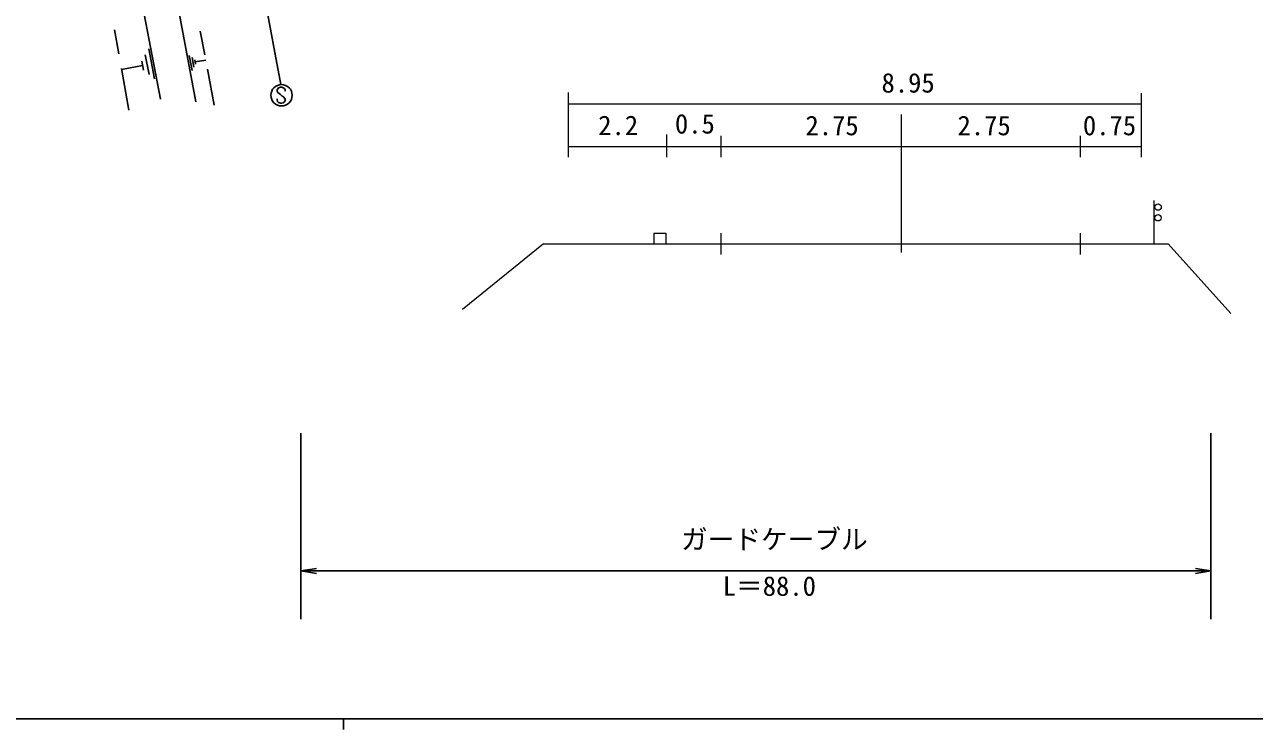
# Model space of a CAD drawing. Units: millimetres, scale not verified. Extents: x -60102783 to 680000, y -72987750 to 380000.
# Drawn here: x 238128 to 353379, y 204000 to 270038 of the extents above; entities that cross this region are included whole.
import ezdxf
from ezdxf.enums import TextEntityAlignment as Align

# ---------------------------------------------------------------- set-up
doc = ezdxf.new("R2010")
doc.units = ezdxf.units.MM
doc.header["$LTSCALE"] = 1000
for name, color, linetype, lineweight in [('M-BGD', 7, 'Continuous', 25), ('M-STR-HTXT', 7, 'Continuous', 13), ('M-STR-STR3', 7, 'Continuous', 25), ('M-STR-STRC', 7, 'Continuous', 25), ('M-TTL-BAND', 7, 'Continuous', 25)]:
    doc.layers.add(name, color=color, linetype=linetype, lineweight=lineweight)
doc.styles.add('ＭＳ ゴシック', font='')
doc.styles.get('ＭＳ ゴシック').set_extended_font_data('MS Gothic')

# ---------------------------------------------------------------- blocks, each defined once
blk = doc.blocks.new('open_arrow')
at = {"color": 0, "linetype": 'Continuous', "lineweight": -2}
blk.add_lwpolyline([(7.5, 1.25), (0, 0), (7.5, -1.25)], dxfattribs=at)

msp = doc.modelspace()

# ---------------------------------------------------------------- linework, layer by layer
at = {"layer": 'M-BGD'}
for p, q in [((246448, 286174), (250872, 263048)), ((254175, 262812), (249797, 286184)), ((246947, 267307), (246546, 269545)), ((254593, 269432), (255009, 267210)), ((249762, 267777), (250302, 264957)), ((249102, 266627), (249272, 265777)), ((249432, 267207), (249792, 265367)), ((253822, 265747), (253562, 267157)), ((253992, 266037), (253822, 266957)), ((254152, 266317), (254072, 266747)), ((255102, 266717), (254112, 266537)), ((247890, 262035), (247196, 265916)), ((247212, 265827), (249192, 266207)), ((255260, 265875), (255896, 262482))]:
    msp.add_line(p, q, dxfattribs=at)
at = {"layer": 'M-STR-HTXT'}
for p, q in [((289081, 263679), (289081, 257618)), ((342808, 257618), (342808, 263618)), ((289081, 262618), (342808, 262618)), ((320308, 248691), (320308, 261618)), ((298308, 257618), (298308, 259740)), ((303388, 259618), (303388, 257618)), ((337056, 259618), (337056, 257618)), ((289081, 258618), (342808, 258618)), ((343973, 249504), (343972, 253562)), ((297094, 250504), (297094, 249504)), ((297094, 250504), (298217, 250504)), ((298217, 250504), (298217, 249504)), ((303388, 250504), (303388, 248504)), ((337056, 250504), (337056, 248504)), ((286766, 249504), (279159, 243331)), ((286766, 249504), (345308, 249504)), ((345308, 249504), (351165, 242959))]:
    msp.add_line(p, q, dxfattribs=at)
for centre in [(344350, 252940), (344345, 251940)]:
    msp.add_circle(centre, 300, dxfattribs=at)
at = {"layer": 'M-STR-STR3'}
for p, q in [((264025, 231751), (264025, 214337)), ((349291, 231751), (349291, 214337)), ((264025, 218848), (349291, 218848))]:
    msp.add_line(p, q, dxfattribs=at)
at = {"layer": 'M-STR-STRC'}
for p, q in [((257629, 288516), (262140, 264414)), ((261922, 264113), (261798, 263929)), ((261798, 263929), (261801, 263797)), ((262114, 264179), (261922, 264113)), ((262235, 264177), (262114, 264179)), ((262485, 264058), (262235, 264177)), ((262548, 263926), (262485, 264058)), ((262548, 263797), (262548, 263926)), ((261801, 262949), (261798, 263071)), ((261801, 263797), (261864, 263668)), ((261840, 262847), (261801, 262949)), ((261924, 262736), (261840, 262847)), ((261864, 263668), (262119, 263487)), ((262119, 263487), (262248, 263355)), ((262248, 263355), (262427, 263239)), ((262488, 262797), (262346, 262704)), ((262427, 263239), (262554, 263039)), ((262548, 262928), (262488, 262797)), ((262554, 263039), (262548, 262928)), ((262111, 262676), (261924, 262736)), ((262246, 262676), (262111, 262676)), ((262346, 262704), (262246, 262676))]:
    msp.add_line(p, q, dxfattribs=at)
msp.add_circle((262205, 263416), 1000, dxfattribs=at)
at = {"layer": 'M-TTL-BAND'}
for p, q in [((40000, 205000), (579000, 205000)), ((268000, 205000), (268000, 204000))]:
    msp.add_line(p, q, dxfattribs=at)

# ---------------------------------------------------------------- block references
at = {"layer": 'M-STR-STR3', "xscale": 193, "yscale": 193}
msp.add_blockref('open_arrow', (264025, 218848), dxfattribs=at)
at = {"layer": 'M-STR-STR3', "xscale": 193, "yscale": 193, "rotation": 180}
msp.add_blockref('open_arrow', (349291, 218848), dxfattribs=at)

# ---------------------------------------------------------------- texts
at = {"layer": 'M-STR-HTXT', "style": 'ＭＳ ゴシック'}
for s, p in [('8.95', (318433, 263118)), ('0.5', (299075, 259278)), ('2.2', (291885, 259130)), ('2.75', (311308, 259118)), ('2.75', (325558, 259118)), ('0.75', (337308, 259118))]:
    msp.add_text(s, height=1833, dxfattribs=at).set_placement(p, align=Align.BOTTOM_LEFT)
at = {"layer": 'M-STR-STR3', "style": 'ＭＳ ゴシック'}
for s, p in [('ガードケーブル', (299641, 220347)), ('L＝88.0', (303556, 215966))]:
    msp.add_text(s, height=1833, dxfattribs=at).set_placement(p, align=Align.BOTTOM_LEFT)

doc.saveas('drawing.dxf')
